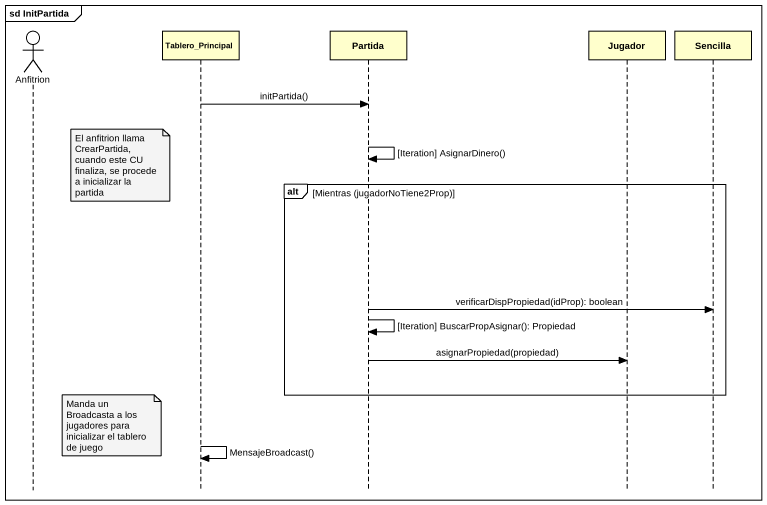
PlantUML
@startuml
mainframe sd InitPartida
hide footbox
actor Anfitrion
participant Tablero_Principal
participant Partida
participant Jugador
participant Sencilla

Tablero_Principal -> Partida : initPartida()
Partida -> Partida : [Iteration] AsignarDinero()
note left of Tablero_Principal : El anfitrion llama CrearPartida, cuando este CU finaliza, se procede a inicializar la partida
alt Mientras (jugadorNoTiene2Prop)
  Partida -> Sencilla : verificarDispPropiedad(idProp): boolean
  Partida -> Partida : [Iteration] BuscarPropAsignar(): Propiedad
  Partida -> Jugador : asignarPropiedad(propiedad)
end
note right of Anfitrion : Manda un Broadcasta a los jugadores para inicializar el tablero de juego
Tablero_Principal -> Tablero_Principal : MensajeBroadcast()
@enduml
